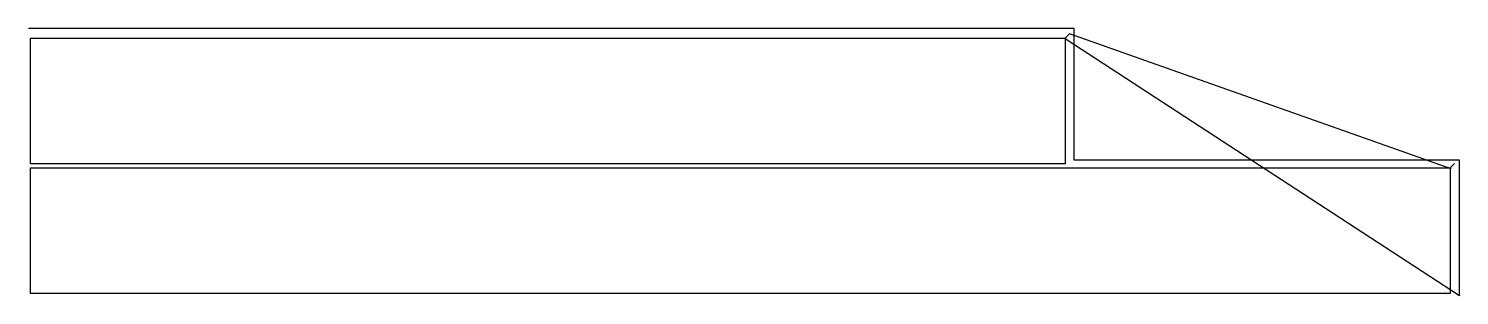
# Model space of a CAD drawing. Header units: metres. Extents: x 0 to 5816, y 0 to 1083.
import ezdxf

# ---------------------------------------------------------------- set-up
doc = ezdxf.new("R2010")
doc.units = ezdxf.units.M

msp = doc.modelspace()

# ---------------------------------------------------------------- linework, layer by layer
at = {"layer": 'TOOL_0'}
for p, q in [((0.999, 1083.258), (-0.001, 1083.258)), ((4249.853, 1083.258), (0.999, 1083.258)), ((4230.678, 1062.123), (4213, 1044.445)), ((5782.243, 513.758), (4230.678, 1062.123)), ((4249.853, 549.461), (4249.853, 1083.258)), ((8, 534.445), (8, 1044.445)), ((8, 1044.445), (4213, 1044.445)), ((4213, 1044.445), (4213, 534.445)), ((4213, 1044.445), (4217.243, 1040.202)), ((4217.243, 1040.202), (5816.094, 0)), ((4213, 534.445), (8, 534.445)), ((5816.094, 549.461), (4249.853, 549.461)), ((5795.678, 535.679), (5778, 518.001)), ((5816.094, 1), (5816.094, 549.461)), ((8, 8.001), (8, 518.001)), ((8, 518.001), (5778, 518.001)), ((5778, 518.001), (5778, 8.001)), ((5778, 518.001), (5782.243, 513.758)), ((5778, 8.001), (8, 8.001)), ((5816.094, 0), (5816.094, 1)), ((5816.094, 1), (5816.094, 0)), ((5816.094, 0), (5816.094, 1))]:
    msp.add_line(p, q, dxfattribs=at)

doc.saveas('drawing.dxf')
